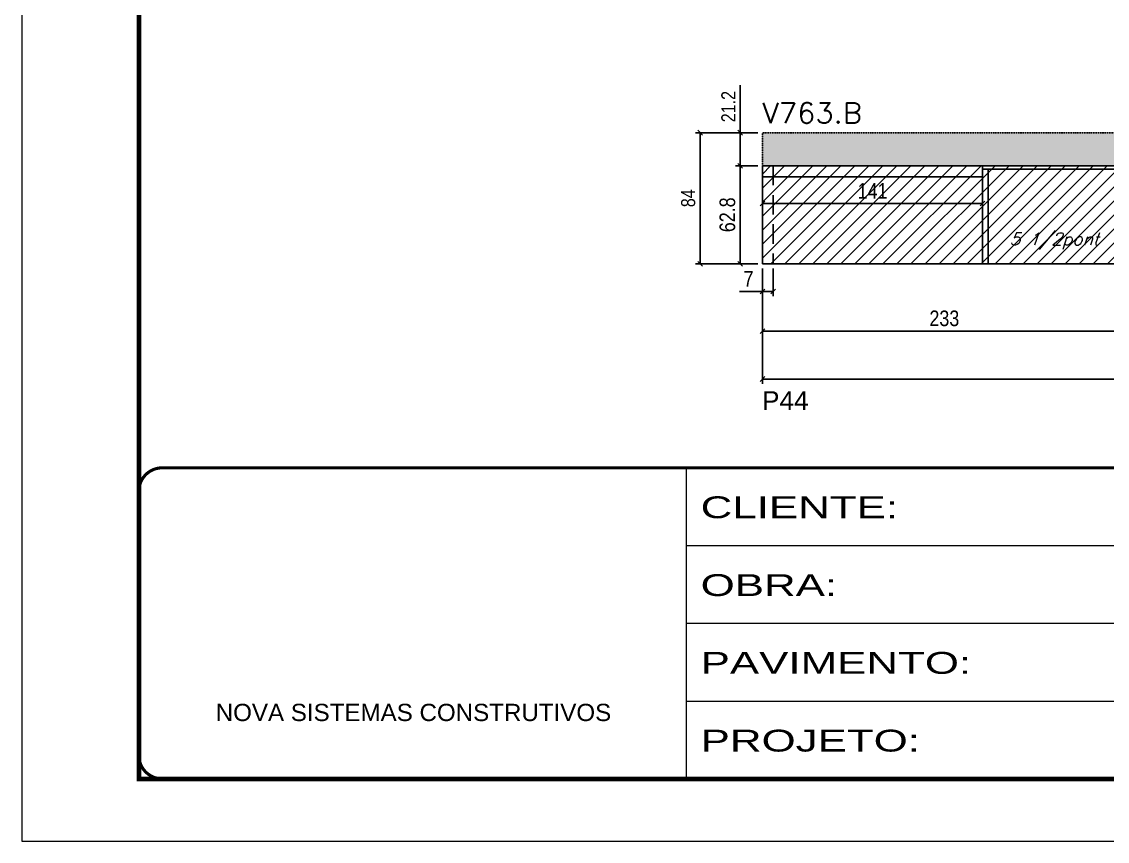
# Model space of a CAD drawing. Extents: x -20960 to -5926, y -2106 to 21915.
# Drawn here: x -9037 to -8342, y 8231 to 8756 of the extents above; entities that cross this region are included whole.
import ezdxf

# ---------------------------------------------------------------- set-up
doc = ezdxf.new("R2010")
doc.units = 0
for name, pattern in [('CONTINUO', [0]), ('DASHED', [0.75, 0.5, -0.25]), ('HIDDEN', [0.375, 0.25, -0.125])]:
    doc.linetypes.add(name, pattern=pattern)
for name, color, linetype in [('5', 5, 'Continuous'), ('COTA', 241, 'Continuous'), ('Painéis', 200, 'Continuous'), ('Reaproveitamento', 251, 'Continuous'), ('SARR_2.2x7', 40, 'Continuous'), ('SARR_3.5x7', 81, 'Continuous'), ('texto', 7, 'Continuous')]:
    doc.layers.add(name, color=color, linetype=linetype)
for name, color, linetype, lineweight in [('Folhas', 255, 'Continuous', 9), ('SARRAFO DE PRESSAO', 251, 'DASHED', 9), ('Texto Seção', 7, 'Continuous', 15)]:
    doc.layers.add(name, color=color, linetype=linetype, lineweight=lineweight)
doc.styles.add('ARIAL', font='arial.ttf')
doc.styles.add('COTA TECNICA', font='techl___.ttf', dxfattribs={"height": 10})
doc.styles.add('COTA TECNICA-50', font='techl___.ttf', dxfattribs={"height": 9})
doc.styles.add('REGUA-120', font='ROMANS.shx', dxfattribs={"height": 15})
doc.styles.add('Romans', font='romans.shx')
doc.styles.get("Standard").update_dxf_attribs({"font": 'arial.ttf'})
doc.styles.add('Tecnologia', font='')
doc.styles.get('Tecnologia').set_extended_font_data('Forgotten Futurist')
doc.dimstyles.new('COTA PAINEL-50', dxfattribs={"dimtxt": 9, "dimasz": 3, "dimexe": 3, "dimexo": 3, "dimgap": 3, "dimtad": 1, "dimdec": 1, "dimzin": 12, "dimdsep": 46, "dimtxsty": 'COTA TECNICA-50', "dimblk1": 'OBLIQUE', "dimblk2": 'OBLIQUE', "dimsah": 1, "dimcen": 0.9, "dimclrd": 4, "dimclre": 4, "dimclrt": 240, "dimadec": 1, "dimazin": 3, "dimtfac": 1, "dimtdec": 1, "dimtmove": 0, "dimatfit": 3, "dimfxl": 1, "dimtolj": 1, "dimtzin": 12, "dimarcsym": 0})
doc.dimstyles.new('PAINEL', dxfattribs={"dimtxt": 10, "dimasz": 3, "dimexe": 3, "dimexo": 3, "dimgap": 3, "dimtad": 1, "dimdec": 1, "dimzin": 12, "dimdsep": 46, "dimtxsty": 'COTA TECNICA', "dimblk1": 'OBLIQUE', "dimblk2": 'OBLIQUE', "dimsah": 1, "dimcen": 0.9, "dimclrd": 4, "dimclre": 4, "dimclrt": 240, "dimadec": 1, "dimazin": 3, "dimtfac": 1, "dimtdec": 1, "dimtmove": 0, "dimatfit": 3, "dimfxl": 1, "dimtolj": 1, "dimtzin": 12, "dimarcsym": 0})

# ---------------------------------------------------------------- blocks, each defined once
blk = doc.blocks.new('9999999999')
at = {"color": 30, "linetype": 'CONTINUO'}
for p, q in [((98564.56, 34230.21), (98564.56, 34429.45)), ((98564.56, 34379.64), (99583.98, 34379.64)), ((98564.56, 34329.83), (99487.98, 34329.83)), ((98564.56, 34280.02), (99487.98, 34280.02))]:
    blk.add_line(p, q, dxfattribs=at)
at = {"color": 30, "linetype": 'CONTINUO', "const_width": 2}
blk.add_lwpolyline([(99583.98, 34230.21), (99583.98, 34414.45, 0.414214), (99568.98, 34429.45), (98228.98, 34429.45, 0.414214), (98213.98, 34414.45), (98213.98, 34245.21, 0.414214), (98228.98, 34230.21), (99583.98, 34230.21)], format="xyb", dxfattribs=at)
at = {"layer": 'Folhas'}
blk.add_lwpolyline([(98138.98, 34190.21), (99623.98, 34190.21), (99623.98, 35240.21), (98138.98, 35240.21)], close=True, dxfattribs=at)
at = {"layer": 'Folhas', "color": 30, "const_width": 3}
blk.add_lwpolyline([(98213.98, 34230.21), (99583.98, 34230.21), (99583.98, 35200.21), (98213.98, 35200.21)], close=True, dxfattribs=at)
at = {"color": 7, "linetype": 'Continuous', "ltscale": 5, "style": 'ARIAL'}
blk.add_text('NOVA SISTEMAS CONSTRUTIVOS', height=11.0592, dxfattribs=at).set_placement((98263.19, 34267.21))
at = {"layer": 'Folhas', "color": 7, "style": 'Tecnologia', "width": 1.5}
for s, p in [('CLIENTE:', (98573.65, 34397.17)), ('OBRA:', (98573.65, 34347.31)), ('PAVIMENTO:', (98573.65, 34297.5)), ('PROJETO:', (98573.65, 34247.69))]:
    blk.add_text(s, height=14, dxfattribs=at).set_placement(p)
blk = doc.blocks.new('_Oblique')
at = {"color": 0, "linetype": 'ByBlock', "lineweight": -2}
blk.add_line((-0.5, -0.5), (0.5, 0.5), dxfattribs=at)
blk = doc.blocks.new('*D1622')
at = {"layer": 'COTA', "color": 4, "lineweight": -2, "ltscale": 25, "transparency": 16777216}
for p, q in [((-8562.8, 8597.98), (-8562.8, 8580.27)), ((-8555.8, 8597.98), (-8555.8, 8580.27)), ((-8562.8, 8583.27), (-8577.53, 8583.27)), ((-8555.8, 8583.27), (-8562.8, 8583.27))]:
    blk.add_line(p, q, dxfattribs=at)
at = {"layer": 'Defpoints', "color": 0, "ltscale": 25, "transparency": 16777216}
for p in [(-8562.8, 8600.98), (-8555.8, 8600.98), (-8562.8, 8583.27)]:
    blk.add_point(p, dxfattribs=at)
at = {"layer": 'COTA', "color": 4, "lineweight": -2, "ltscale": 25, "transparency": 16777216, "xscale": 3, "yscale": 3, "zscale": 3, "rotation": 180}
blk.add_blockref('_Oblique', (-8562.8, 8583.27), dxfattribs=at)
at = {"layer": 'COTA', "color": 4, "lineweight": -2, "ltscale": 25, "transparency": 16777216, "xscale": 3, "yscale": 3, "zscale": 3}
blk.add_blockref('_Oblique', (-8555.8, 8583.27), dxfattribs=at)
at = {"layer": 'COTA', "color": 240, "ltscale": 25, "transparency": 16777216, "insert": (-8571.67, 8591.35), "char_height": 10, "attachment_point": 5, "style": 'COTA TECNICA'}
blk.add_mtext('\\A1;7', dxfattribs=at)
blk = doc.blocks.new('*D1623')
at = {"layer": 'COTA', "color": 4, "lineweight": -2, "ltscale": 25, "transparency": 16777216}
for p, q in [((-8562.8, 8597.98), (-8562.8, 8554.78)), ((-8329.8, 8597.98), (-8329.8, 8554.78)), ((-8562.8, 8557.78), (-8329.8, 8557.78))]:
    blk.add_line(p, q, dxfattribs=at)
at = {"layer": 'Defpoints', "color": 0, "ltscale": 25, "transparency": 16777216}
for p in [(-8562.8, 8600.98), (-8329.8, 8600.98), (-8329.8, 8557.78)]:
    blk.add_point(p, dxfattribs=at)
at = {"layer": 'COTA', "color": 4, "lineweight": -2, "ltscale": 25, "transparency": 16777216, "xscale": 3, "yscale": 3, "zscale": 3, "rotation": 180}
blk.add_blockref('_Oblique', (-8562.8, 8557.78), dxfattribs=at)
at = {"layer": 'COTA', "color": 4, "lineweight": -2, "ltscale": 25, "transparency": 16777216, "xscale": 3, "yscale": 3, "zscale": 3}
blk.add_blockref('_Oblique', (-8329.8, 8557.78), dxfattribs=at)
at = {"layer": 'COTA', "color": 240, "ltscale": 25, "transparency": 16777216, "insert": (-8446.3, 8565.99), "char_height": 10, "attachment_point": 5, "style": 'COTA TECNICA'}
blk.add_mtext('\\A1;233', dxfattribs=at)
blk = doc.blocks.new('*D1608')
at = {"layer": 'COTA', "color": 4, "lineweight": -2, "ltscale": 25, "transparency": 16777216}
for p, q in [((-8562.8, 8653.78), (-8562.8, 8636.58)), ((-8421.8, 8653.78), (-8421.8, 8636.58)), ((-8421.8, 8639.58), (-8562.8, 8639.58))]:
    blk.add_line(p, q, dxfattribs=at)
at = {"layer": 'Defpoints', "color": 0, "ltscale": 25, "transparency": 16777216}
for p in [(-8562.8, 8656.78), (-8421.8, 8656.78), (-8562.8, 8639.58)]:
    blk.add_point(p, dxfattribs=at)
at = {"layer": 'COTA', "color": 4, "lineweight": -2, "ltscale": 25, "transparency": 16777216, "xscale": 3, "yscale": 3, "zscale": 3, "rotation": 180}
blk.add_blockref('_Oblique', (-8562.8, 8639.58), dxfattribs=at)
at = {"layer": 'COTA', "color": 4, "lineweight": -2, "ltscale": 25, "transparency": 16777216, "xscale": 3, "yscale": 3, "zscale": 3}
blk.add_blockref('_Oblique', (-8421.8, 8639.58), dxfattribs=at)
at = {"layer": 'COTA', "color": 240, "ltscale": 25, "transparency": 16777216, "insert": (-8492.3, 8647.65), "char_height": 10, "attachment_point": 5, "style": 'COTA TECNICA'}
blk.add_mtext('\\A1;141', dxfattribs=at)
blk = doc.blocks.new('*D1609')
at = {"layer": 'COTA', "color": 4, "lineweight": -2, "ltscale": 25, "transparency": 16777216}
for p, q in [((-8565.8, 8663.78), (-8580.04, 8663.78)), ((-8577.04, 8600.98), (-8577.04, 8663.78)), ((-8565.8, 8600.98), (-8580.04, 8600.98))]:
    blk.add_line(p, q, dxfattribs=at)
at = {"layer": 'Defpoints', "color": 0, "ltscale": 25, "transparency": 16777216}
for p in [(-8577.04, 8663.78), (-8562.8, 8663.78), (-8562.8, 8600.98)]:
    blk.add_point(p, dxfattribs=at)
at = {"layer": 'COTA', "color": 4, "lineweight": -2, "ltscale": 25, "transparency": 16777216, "xscale": 3, "yscale": 3, "zscale": 3}
for p, rotation in [((-8577.04, 8663.78), 90), ((-8577.04, 8600.98), 270)]:
    blk.add_blockref('_Oblique', p, dxfattribs=dict(at, rotation=rotation))
at = {"layer": 'COTA', "color": 240, "ltscale": 25, "transparency": 16777216, "insert": (-8585.16, 8632.38), "char_height": 10, "attachment_point": 5, "rotation": 90, "style": 'COTA TECNICA'}
blk.add_mtext('\\A1;62.8', dxfattribs=at)
blk = doc.blocks.new('*D1611')
at = {"layer": 'COTA', "color": 4, "lineweight": -2, "transparency": 16777216}
for p, q in [((-7802.8, 8624.98), (-7802.8, 8524.19)), ((-8562.8, 8597.98), (-8562.8, 8524.19)), ((-8562.8, 8527.19), (-7802.8, 8527.19))]:
    blk.add_line(p, q, dxfattribs=at)
at = {"layer": 'Defpoints', "color": 0, "transparency": 16777216}
for p in [(-7802.8, 8627.98), (-8562.8, 8600.98), (-7802.8, 8527.19)]:
    blk.add_point(p, dxfattribs=at)
at = {"layer": 'COTA', "color": 4, "lineweight": -2, "transparency": 16777216, "xscale": 3, "yscale": 3, "zscale": 3, "rotation": 180}
blk.add_blockref('_Oblique', (-8562.8, 8527.19), dxfattribs=at)
at = {"layer": 'COTA', "color": 4, "lineweight": -2, "transparency": 16777216, "xscale": 3, "yscale": 3, "zscale": 3}
blk.add_blockref('_Oblique', (-7802.8, 8527.19), dxfattribs=at)
at = {"layer": 'COTA', "color": 240, "transparency": 16777216, "insert": (-8182.8, 8534.78), "char_height": 9, "attachment_point": 5, "style": 'COTA TECNICA-50'}
blk.add_mtext('\\A1;760', dxfattribs=at)
blk = doc.blocks.new('*D1651')
at = {"layer": 'COTA', "color": 4, "lineweight": -2, "transparency": 16777216}
for p, q in [((-8577.04, 8684.98), (-8577.04, 8715.34)), ((-8565.8, 8684.98), (-8580.04, 8684.98)), ((-8577.04, 8663.78), (-8577.04, 8684.98)), ((-8565.8, 8663.78), (-8580.04, 8663.78))]:
    blk.add_line(p, q, dxfattribs=at)
at = {"layer": 'Defpoints', "color": 0, "transparency": 16777216}
for p in [(-8577.04, 8684.98), (-8562.8, 8684.98), (-8562.8, 8663.78)]:
    blk.add_point(p, dxfattribs=at)
at = {"layer": 'COTA', "color": 4, "lineweight": -2, "transparency": 16777216, "xscale": 3, "yscale": 3, "zscale": 3}
for p, rotation in [((-8577.04, 8684.98), 90), ((-8577.04, 8663.78), 270)]:
    blk.add_blockref('_Oblique', p, dxfattribs=dict(at, rotation=rotation))
at = {"layer": 'COTA', "color": 240, "transparency": 16777216, "insert": (-8584.59, 8701.66), "char_height": 9, "attachment_point": 5, "rotation": 90, "style": 'COTA TECNICA-50'}
blk.add_mtext('\\A1;21.2', dxfattribs=at)
blk = doc.blocks.new('*D1595')
at = {"layer": 'COTA', "color": 4, "lineweight": -2, "transparency": 16777216}
for p, q in [((-8565.8, 8684.98), (-8605.69, 8684.98)), ((-8602.69, 8684.98), (-8602.69, 8600.98)), ((-8565.8, 8600.98), (-8605.69, 8600.98))]:
    blk.add_line(p, q, dxfattribs=at)
at = {"layer": 'Defpoints', "color": 0, "transparency": 16777216}
for p in [(-8562.8, 8684.98), (-8602.69, 8600.98), (-8562.8, 8600.98)]:
    blk.add_point(p, dxfattribs=at)
at = {"layer": 'COTA', "color": 4, "lineweight": -2, "transparency": 16777216, "xscale": 3, "yscale": 3, "zscale": 3}
for p, rotation in [((-8602.69, 8684.98), 90), ((-8602.69, 8600.98), 270)]:
    blk.add_blockref('_Oblique', p, dxfattribs=dict(at, rotation=rotation))
at = {"layer": 'COTA', "color": 240, "transparency": 16777216, "insert": (-8610.27, 8642.98), "char_height": 9, "attachment_point": 5, "rotation": 90, "style": 'COTA TECNICA-50'}
blk.add_mtext('\\A1;84', dxfattribs=at)

msp = doc.modelspace()

# ---------------------------------------------------------------- hatches: boundary and pattern name
at = {"layer": 'COTA', "linetype": 'ByBlock'}
h = msp.add_hatch(dxfattribs=at)
h.set_pattern_fill('AR-CONC', color=256, scale=0.03)
h.set_pattern_definition([(50, (3170, 2243.8634), (5.46554, -0.4781726), [0.5715, -6.2865]), (355, (3170, 2243.8634), (-1.0573026, 5.7317054), [0.4572, -5.0292175]), (100.451445, (3170.4555, 2243.8236), (4.4082374, 5.2535326), [0.4857003, -5.3427073]), (46.1842, (3170, 2245.3874), (8.1323712, -1.26127), [0.85725, -9.42975]), (96.63556, (3170.678, 2245.282), (7.122124, 7.4227837), [0.7285507, -8.014068]), (351.18415, (3170, 2245.387), (7.122124, 7.422784), [0.685799, -7.543792]), (21, (3170.762, 2245.0064), (4.5484317, -3.067956), [0.5715, -6.2865]), (326, (3170.762, 2245.0064), (1.8540609, 5.525639), [0.4572, -5.0292]), (71.451445, (3171.141, 2244.751), (6.4024926, 2.457683), [0.4857003, -5.3426981]), (37.5, (3170, 2243.8634), (0.0926581, 2.53665117), [0, -4.96824, 0, -5.1054, 0, -5.04825]), (7.5, (3170, 2243.8634), (2.0045899, 3.00541724), [0, -2.91084, 0, -4.85394, 0, -1.92405]), (327.5, (3168.3007, 2243.8634), (4.06771786, -0.17186232), [0, -1.905, 0, -5.9436, 0, -7.8867]), (317.5, (3167.5387, 2243.8634), (4.4438754, 0.7627947), [0, -2.4765, 0, -3.94716, 0, -5.6007])])
h.paths.add_polyline_path([(-7779.8, 8711.98), (-7802.8, 8711.98), (-7802.8, 8684.98), (-7885.8, 8684.98), (-8007.8, 8684.98), (-8562.8, 8684.98), (-8562.8, 8663.78), (-7802.8, 8663.78), (-7802.8, 8627.98), (-7779.8, 8627.98)])
at = {"layer": 'Reaproveitamento', "linetype": 'ByBlock'}
h = msp.add_hatch(dxfattribs=at)
h.set_pattern_fill('ANSI31', color=256, scale=2)
h.set_pattern_definition([(45, (9286.408, 11034.7333), (-4.490128, 4.490128), [])])
h.paths.add_polyline_path([(-8329.8, 8600.98), (-8329.8, 8663.78), (-8562.8, 8663.78), (-8562.8, 8600.98)])

# ---------------------------------------------------------------- linework, layer by layer
at = {"layer": 'COTA', "linetype": 'DASHED', "ltscale": 0.3}
for q in [(-8007.8, 8684.98), (-8562.8, 8663.78)]:
    msp.add_line((-8562.8, 8684.98), q, dxfattribs=at)
at = {"layer": 'Painéis', "linetype": 'ByBlock'}
for p, q in [((-8562.8, 8663.78), (-7802.8, 8663.78)), ((-8562.8, 8663.78), (-8562.8, 8600.98)), ((-8562.8, 8600.98), (-8029.8, 8600.98))]:
    msp.add_line(p, q, dxfattribs=at)
at = {"layer": 'SARR_2.2x7', "linetype": 'HIDDEN', "ltscale": 50}
msp.add_line((-8555.8, 8663.78), (-8555.8, 8600.98), dxfattribs=at)
at = {"layer": 'SARR_2.2x7', "linetype": 'Continuous', "ltscale": 50}
for p, q in [((-8421.8, 8661.58), (-8085.8, 8661.58)), ((-8562.8, 8656.78), (-8421.8, 8656.78))]:
    msp.add_line(p, q, dxfattribs=at)
at = {"layer": 'SARR_3.5x7'}
for p, q in [((-8421.8, 8663.78), (-8421.8, 8600.98)), ((-8418.3, 8661.58), (-8418.3, 8600.98))]:
    msp.add_line(p, q, dxfattribs=at)

# ---------------------------------------------------------------- block references
at = {"layer": 'SARRAFO DE PRESSAO', "color": 6, "linetype": 'ByBlock'}
msp.add_blockref('9999999999', (-107175.98, -25959.14), dxfattribs=at)

# ---------------------------------------------------------------- texts
at = {"layer": '5', "linetype": 'Continuous'}
msp.add_text('P44', height=12, rotation=0.00004, dxfattribs=at).set_placement((-8563.03, 8507.4))
at = {"layer": 'texto', "color": 2, "insert": (-8375.96, 8615.56), "char_height": 8, "attachment_point": 5, "style": 'Romans'}
msp.add_mtext('{\\Q19;\\C256;5 1/2pont}', dxfattribs=at)
at = {"layer": 'Texto Seção', "style": 'REGUA-120', "width": 1.05}
msp.add_text('V763.B', height=13, dxfattribs=at).set_placement((-8562.8, 8691.17))

# ---------------------------------------------------------------- dimensions: what is measured, and where the dimension line sits
at = {"layer": 'COTA'}
for base, p1, p2, picture, middle in [((-8577.04, 8684.98), (-8562.8, 8663.78), (-8562.8, 8684.98), '*D1651', (-8584.59, 8701.66)), ((-8602.69, 8600.98), (-8562.8, 8684.98), (-8562.8, 8600.98), '*D1595', (-8610.27, 8642.98))]:
    dim = msp.add_linear_dim(base=base, p1=p1, p2=p2, angle=90, dimstyle='COTA PAINEL-50', dxfattribs=at)
    dim.commit()
    dim.dimension.update_dxf_attribs({"geometry": picture, "text_midpoint": middle})
at = {"layer": 'COTA', "ltscale": 25}
dim = msp.add_linear_dim(base=(-8577.04, 8663.78), p1=(-8562.8, 8600.98), p2=(-8562.8, 8663.78), angle=90, dimstyle='PAINEL', dxfattribs=at)
dim.commit()
dim.dimension.update_dxf_attribs({"geometry": '*D1609', "text_midpoint": (-8585.16, 8632.38)})
for base, p1, p2, picture, middle in [((-8562.8, 8639.58), (-8421.8, 8656.78), (-8562.8, 8656.78), '*D1608', (-8492.3, 8647.65)), ((-8562.8, 8583.27), (-8555.8, 8600.98), (-8562.8, 8600.98), '*D1622', (-8571.67, 8591.35)), ((-8329.8, 8557.78), (-8562.8, 8600.98), (-8329.8, 8600.98), '*D1623', (-8446.3, 8565.99))]:
    dim = msp.add_linear_dim(base=base, p1=p1, p2=p2, dimstyle='PAINEL', dxfattribs=at)
    dim.commit()
    dim.dimension.update_dxf_attribs({"geometry": picture, "text_midpoint": middle})
at = {"layer": 'COTA'}
dim = msp.add_linear_dim(base=(-7802.8, 8527.19), p1=(-8562.8, 8600.98), p2=(-7802.8, 8627.98), dimstyle='COTA PAINEL-50', dxfattribs=at)
dim.commit()
dim.dimension.update_dxf_attribs({"geometry": '*D1611', "text_midpoint": (-8182.8, 8534.78)})

doc.saveas('drawing.dxf')
